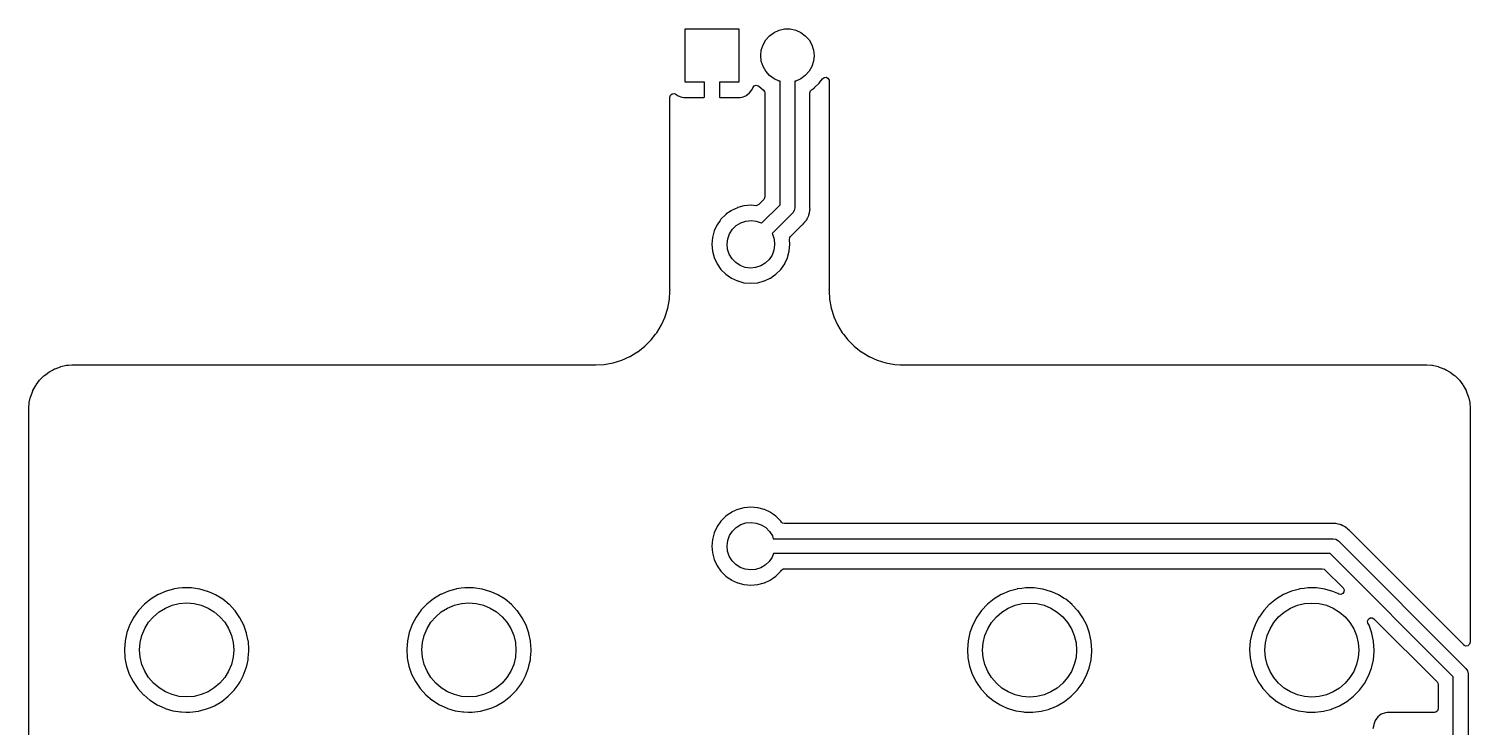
# Model space of a CAD drawing. Extents: x 191.4 to 239.9, y -111.5 to -57.3.
# Drawn here: x 191.39 to 239.89, y -80.82 to -57.32 of the extents above; entities that cross this region are included whole.
import ezdxf

# ---------------------------------------------------------------- set-up
doc = ezdxf.new("R2010")
doc.units = 0
doc.layers.add('BLACK', color=7, linetype='CONTINUOUS')

msp = doc.modelspace()

# ---------------------------------------------------------------- linework, layer by layer
at = {"layer": 'BLACK', "linetype": 'CONTINUOUS'}
for p, q in [((213.476, -59.1168), (213.476, -57.3168)), ((213.476, -57.3168), (215.276, -57.3168)), ((215.276, -57.3168), (215.276, -59.1168)), ((216.094, -57.8507), (216.188, -57.6878)), ((216.188, -57.6878), (216.314, -57.548)), ((216.314, -57.548), (216.466, -57.4374)), ((216.466, -57.4374), (216.638, -57.3608)), ((216.638, -57.3608), (216.822, -57.3217)), ((216.822, -57.3217), (217.01, -57.3217)), ((217.01, -57.3217), (217.194, -57.3608)), ((217.194, -57.3608), (217.366, -57.4374)), ((217.366, -57.4374), (217.518, -57.548)), ((217.518, -57.548), (217.644, -57.6878)), ((217.644, -57.6878), (217.738, -57.8507)), ((216.016, -58.2168), (216.036, -58.0297)), ((216.036, -58.0297), (216.094, -57.8507)), ((217.738, -57.8507), (217.796, -58.0297)), ((217.796, -58.0297), (217.816, -58.2168)), ((216.036, -58.4039), (216.016, -58.2168)), ((216.094, -58.5829), (216.036, -58.4039)), ((216.188, -58.7458), (216.094, -58.5829)), ((217.738, -58.5829), (217.644, -58.7458)), ((217.796, -58.4039), (217.738, -58.5829)), ((217.816, -58.2168), (217.796, -58.4039)), ((214.122, -59.1168), (213.476, -59.1168)), ((214.122, -59.6113), (214.122, -59.1168)), ((215.276, -59.1168), (214.63, -59.1168)), ((214.63, -59.1168), (214.63, -59.6067)), ((216.314, -58.8856), (216.188, -58.7458)), ((216.466, -58.9962), (216.314, -58.8856)), ((216.638, -59.0728), (216.466, -58.9962)), ((216.666, -59.0787), (216.638, -59.0728)), ((216.666, -63.2346), (216.666, -59.0787)), ((217.194, -59.0728), (217.166, -59.0787)), ((217.166, -59.0787), (217.166, -63.3381)), ((217.366, -58.9962), (217.194, -59.0728)), ((217.518, -58.8856), (217.366, -58.9962)), ((217.644, -58.7458), (217.518, -58.8856)), ((217.828, -59.2963), (217.992, -59.1328)), ((217.992, -59.1328), (217.995, -59.1286)), ((217.995, -59.1286), (218.091, -58.9951)), ((217.995, -59.1286), (217.995, -59.1286)), ((218.091, -58.9951), (218.147, -58.9514)), ((218.147, -58.9514), (218.218, -58.945)), ((218.218, -58.945), (218.281, -58.9778)), ((218.281, -58.9778), (218.316, -59.0394)), ((218.316, -59.0394), (218.32, -59.0686)), ((218.32, -59.0686), (218.32, -66.063)), ((212.959, -59.6164), (212.979, -59.5483)), ((212.959, -66.0708), (212.959, -59.6164)), ((212.979, -59.5483), (213.033, -59.5018)), ((213.033, -59.5018), (213.103, -59.4917)), ((213.103, -59.4917), (213.161, -59.5156)), ((213.161, -59.5156), (213.222, -59.5616)), ((213.222, -59.5616), (213.238, -59.5701)), ((213.238, -59.5701), (213.358, -59.6153)), ((213.358, -59.6153), (213.374, -59.6189)), ((213.374, -59.6189), (213.425, -59.6244)), ((213.425, -59.6244), (213.431, -59.6248)), ((213.431, -59.6248), (214.104, -59.6248)), ((214.104, -59.6248), (214.119, -59.6203)), ((214.119, -59.6203), (214.12, -59.6189)), ((214.12, -59.6189), (214.122, -59.6113)), ((214.63, -59.6067), (214.634, -59.6219)), ((214.634, -59.6219), (214.636, -59.6231)), ((214.636, -59.6231), (214.644, -59.6248)), ((214.644, -59.6248), (215.321, -59.6248)), ((215.321, -59.6248), (215.327, -59.6244)), ((215.327, -59.6244), (215.378, -59.6189)), ((215.378, -59.6189), (215.394, -59.6153)), ((215.394, -59.6153), (215.514, -59.5701)), ((215.514, -59.5701), (215.53, -59.5616)), ((215.53, -59.5616), (215.632, -59.4851)), ((215.632, -59.4851), (215.644, -59.4725)), ((215.644, -59.4725), (215.721, -59.3704)), ((215.721, -59.3704), (215.729, -59.3549)), ((215.729, -59.3549), (215.751, -59.2976)), ((215.751, -59.2976), (215.793, -59.2409)), ((215.793, -59.2409), (215.86, -59.2162)), ((215.86, -59.2162), (215.929, -59.2314)), ((215.929, -59.2314), (215.949, -59.2449)), ((215.949, -59.2449), (216.105, -59.3738)), ((216.105, -59.3738), (216.105, -59.3745)), ((216.105, -59.3745), (216.105, -59.3747)), ((216.105, -59.3747), (216.148, -59.4284)), ((216.148, -59.4284), (216.157, -59.4761)), ((216.157, -59.4761), (216.157, -62.9718)), ((217.674, -59.4709), (217.695, -59.4027)), ((217.674, -63.3252), (217.674, -59.4709)), ((217.695, -59.4027), (217.727, -59.3683)), ((217.727, -59.3683), (217.824, -59.2993)), ((217.824, -59.2993), (217.828, -59.2963)), ((217.824, -59.2993), (217.824, -59.2993)), ((216.137, -63.0399), (216.121, -63.0609)), ((216.157, -62.9718), (216.137, -63.0399)), ((215.019, -63.438), (214.847, -63.5584)), ((215.03, -63.4303), (215.019, -63.438)), ((215.035, -63.4279), (215.03, -63.4303)), ((215.232, -63.3358), (215.035, -63.4279)), ((215.035, -63.4279), (215.035, -63.4279)), ((215.237, -63.3335), (215.232, -63.3358)), ((215.232, -63.3358), (215.232, -63.3358)), ((215.242, -63.3321), (215.237, -63.3335)), ((215.453, -63.2757), (215.242, -63.3321)), ((215.242, -63.3321), (215.242, -63.3321)), ((215.458, -63.2742), (215.453, -63.2757)), ((215.453, -63.2757), (215.453, -63.2757)), ((215.686, -63.2543), (215.458, -63.2742)), ((215.692, -63.2548), (215.686, -63.2543)), ((215.849, -63.2685), (215.692, -63.2548)), ((215.887, -63.2661), (215.849, -63.2685)), ((215.949, -63.2321), (215.887, -63.2661)), ((216.121, -63.0609), (215.949, -63.2321)), ((216.046, -63.8545), (216.666, -63.2346)), ((217.093, -63.5149), (216.399, -64.2084)), ((217.147, -63.4338), (217.093, -63.5149)), ((217.166, -63.3381), (217.147, -63.4338)), ((217.641, -63.5792), (217.655, -63.5077)), ((217.655, -63.5077), (217.656, -63.5034)), ((217.656, -63.5034), (217.672, -63.438)), ((217.672, -63.438), (217.674, -63.4325)), ((217.675, -63.3286), (217.674, -63.3252)), ((217.674, -63.4325), (217.674, -63.4214)), ((217.674, -63.4214), (217.675, -63.4214)), ((217.677, -63.406), (217.675, -63.3286)), ((217.675, -63.4132), (217.677, -63.406)), ((217.675, -63.4174), (217.675, -63.4132)), ((217.675, -63.4214), (217.675, -63.4174)), ((214.544, -63.9219), (214.452, -64.1185)), ((214.546, -63.916), (214.544, -63.9219)), ((214.547, -63.916), (214.546, -63.916)), ((214.549, -63.911), (214.547, -63.916)), ((214.649, -63.7674), (214.549, -63.911)), ((214.677, -63.728), (214.649, -63.7674)), ((214.68, -63.7235), (214.677, -63.728)), ((214.677, -63.728), (214.677, -63.728)), ((214.842, -63.5616), (214.68, -63.7235)), ((214.847, -63.5584), (214.842, -63.5616)), ((214.847, -63.5584), (214.847, -63.5584)), ((215.066, -64.0622), (215.194, -63.9374)), ((215.194, -63.9374), (215.346, -63.8439)), ((215.346, -63.8439), (215.515, -63.7865)), ((215.515, -63.7865), (215.692, -63.7678)), ((215.692, -63.7678), (215.869, -63.7889)), ((215.869, -63.7889), (216.037, -63.8488)), ((216.037, -63.8488), (216.046, -63.8545)), ((217.022, -64.3048), (217.405, -63.9219)), ((217.405, -63.9219), (217.419, -63.9095)), ((217.419, -63.9095), (217.431, -63.901)), ((217.431, -63.901), (217.437, -63.8966)), ((217.431, -63.901), (217.431, -63.901)), ((217.437, -63.8966), (217.442, -63.8911)), ((217.442, -63.8911), (217.471, -63.8564)), ((217.442, -63.8911), (217.442, -63.8911)), ((217.471, -63.8564), (217.478, -63.8489)), ((217.478, -63.8489), (217.484, -63.8432)), ((217.484, -63.8432), (217.501, -63.8209)), ((217.501, -63.8209), (217.504, -63.8175)), ((217.504, -63.8175), (217.547, -63.7674)), ((217.547, -63.7674), (217.551, -63.7619)), ((217.547, -63.7674), (217.547, -63.7674)), ((217.551, -63.7619), (217.555, -63.7553)), ((217.555, -63.7553), (217.558, -63.7503)), ((217.558, -63.7503), (217.561, -63.7452)), ((217.561, -63.7452), (217.566, -63.7394)), ((217.566, -63.7394), (217.597, -63.6733)), ((217.597, -63.6733), (217.599, -63.6694)), ((217.599, -63.6694), (217.632, -63.6043)), ((217.632, -63.6043), (217.634, -63.5972)), ((217.634, -63.5972), (217.636, -63.5916)), ((217.636, -63.5916), (217.638, -63.5858)), ((217.638, -63.5858), (217.641, -63.5792)), ((214.393, -64.3397), (214.373, -64.5678)), ((214.452, -64.1185), (214.393, -64.3397)), ((214.886, -64.5566), (214.909, -64.3797)), ((214.909, -64.3797), (214.97, -64.2121)), ((214.97, -64.2121), (215.066, -64.0622)), ((216.399, -64.2084), (216.408, -64.2221)), ((216.408, -64.2221), (216.466, -64.3906)), ((216.466, -64.3906), (216.486, -64.5678)), ((216.986, -64.4049), (217, -64.3353)), ((217, -64.5678), (216.986, -64.4049)), ((217, -64.3353), (217.022, -64.3048)), ((214.373, -64.5678), (214.393, -64.7959)), ((214.393, -64.7959), (214.452, -65.017)), ((214.904, -64.7341), (214.886, -64.5566)), ((214.96, -64.9034), (214.904, -64.7341)), ((215.053, -65.0559), (214.96, -64.9034)), ((216.398, -64.9335), (216.299, -65.082)), ((216.461, -64.7667), (216.398, -64.9335)), ((216.486, -64.5901), (216.461, -64.7667)), ((216.486, -64.5678), (216.486, -64.5901)), ((216.921, -65.017), (216.98, -64.7959)), ((216.98, -64.7959), (217, -64.5678)), ((214.452, -65.017), (214.454, -65.022)), ((214.454, -65.022), (214.454, -65.022)), ((214.454, -65.022), (214.546, -65.2196)), ((214.546, -65.2196), (214.547, -65.2196)), ((214.547, -65.2196), (214.549, -65.2245)), ((214.549, -65.2245), (214.68, -65.4121)), ((214.68, -65.4121), (214.842, -65.574)), ((215.176, -65.1842), (215.053, -65.0559)), ((215.326, -65.2819), (215.176, -65.1842)), ((215.493, -65.344), (215.326, -65.2819)), ((215.67, -65.3676), (215.493, -65.344)), ((215.847, -65.3515), (215.67, -65.3676)), ((216.017, -65.2963), (215.847, -65.3515)), ((216.17, -65.205), (216.017, -65.2963)), ((216.299, -65.082), (216.17, -65.205)), ((216.531, -65.574), (216.693, -65.4121)), ((216.693, -65.4121), (216.824, -65.2245)), ((216.824, -65.2245), (216.826, -65.2196)), ((216.826, -65.2196), (216.918, -65.022)), ((216.826, -65.2196), (216.826, -65.2196)), ((216.918, -65.022), (216.921, -65.017)), ((216.918, -65.022), (216.918, -65.022)), ((214.842, -65.574), (214.847, -65.5771)), ((214.847, -65.5771), (214.847, -65.5771)), ((214.847, -65.5771), (214.925, -65.6319)), ((214.925, -65.6319), (215.03, -65.7053)), ((215.03, -65.7053), (215.035, -65.7076)), ((215.035, -65.7076), (215.035, -65.7076)), ((215.035, -65.7076), (215.232, -65.7998)), ((215.232, -65.7998), (215.237, -65.8021)), ((215.237, -65.8021), (215.242, -65.8035)), ((215.242, -65.8035), (215.242, -65.8035)), ((215.242, -65.8035), (215.453, -65.8599)), ((215.453, -65.8599), (215.453, -65.8599)), ((215.453, -65.8599), (215.458, -65.8613)), ((215.458, -65.8613), (215.686, -65.8813)), ((215.686, -65.8813), (215.914, -65.8613)), ((215.914, -65.8613), (215.92, -65.8599)), ((215.92, -65.8599), (216.13, -65.8035)), ((215.92, -65.8599), (215.92, -65.8599)), ((216.13, -65.8035), (216.136, -65.8021)), ((216.13, -65.8035), (216.13, -65.8035)), ((216.136, -65.8021), (216.141, -65.7998)), ((216.141, -65.7998), (216.338, -65.7076)), ((216.338, -65.7076), (216.343, -65.7053)), ((216.338, -65.7076), (216.338, -65.7076)), ((216.343, -65.7053), (216.448, -65.6319)), ((216.448, -65.6319), (216.526, -65.5771)), ((216.526, -65.5771), (216.531, -65.574)), ((216.526, -65.5771), (216.526, -65.5771)), ((212.891, -66.7175), (212.946, -66.4191)), ((212.946, -66.4191), (212.962, -66.147)), ((212.961, -66.0886), (212.959, -66.0708)), ((212.965, -66.1162), (212.961, -66.0886)), ((212.962, -66.147), (212.964, -66.1337)), ((212.964, -66.1287), (212.965, -66.1162)), ((212.964, -66.1337), (212.964, -66.1287)), ((218.315, -66.1037), (218.314, -66.1085)), ((218.314, -66.1085), (218.314, -66.1099)), ((218.314, -66.1099), (218.314, -66.1162)), ((218.314, -66.1162), (218.315, -66.121)), ((218.318, -66.0839), (218.315, -66.1037)), ((218.315, -66.121), (218.315, -66.1235)), ((218.315, -66.1235), (218.316, -66.1291)), ((218.316, -66.1291), (218.333, -66.4191)), ((218.32, -66.063), (218.318, -66.0839)), ((218.333, -66.4191), (218.388, -66.7175)), ((212.802, -67.0035), (212.89, -66.7211)), ((212.89, -66.7211), (212.891, -66.7175)), ((218.388, -66.7175), (218.389, -66.7211)), ((218.389, -66.7211), (218.477, -67.0035)), ((212.519, -67.5435), (212.676, -67.2839)), ((212.676, -67.2839), (212.801, -67.0072)), ((212.801, -67.0072), (212.802, -67.0035)), ((212.802, -67.0035), (212.802, -67.0035)), ((218.477, -67.0035), (218.477, -67.0035)), ((218.477, -67.0035), (218.478, -67.0072)), ((218.478, -67.0072), (218.603, -67.2839)), ((218.603, -67.2839), (218.76, -67.5435)), ((212.118, -67.9969), (212.332, -67.7824)), ((212.332, -67.7824), (212.334, -67.7794)), ((212.334, -67.7794), (212.48, -67.593)), ((212.334, -67.7794), (212.334, -67.7794)), ((212.48, -67.593), (212.519, -67.5435)), ((218.76, -67.5435), (218.799, -67.593)), ((218.799, -67.593), (218.945, -67.7794)), ((218.945, -67.7794), (218.945, -67.7794)), ((218.945, -67.7794), (218.947, -67.7824)), ((218.947, -67.7824), (219.161, -67.9969)), ((211.346, -68.4639), (211.616, -68.3425)), ((211.616, -68.3425), (211.619, -68.341)), ((211.619, -68.341), (211.667, -68.3118)), ((211.667, -68.3118), (211.875, -68.186)), ((211.875, -68.186), (211.879, -68.184)), ((211.875, -68.186), (211.875, -68.186)), ((211.879, -68.184), (212.118, -67.9969)), ((219.161, -67.9969), (219.4, -68.184)), ((219.4, -68.184), (219.404, -68.186)), ((219.404, -68.186), (219.404, -68.186)), ((219.404, -68.186), (219.612, -68.3118)), ((219.612, -68.3118), (219.66, -68.341)), ((219.66, -68.341), (219.663, -68.3425)), ((219.663, -68.3425), (219.933, -68.4639)), ((191.954, -68.9485), (192.064, -68.8664)), ((192.064, -68.8664), (192.079, -68.8567)), ((192.079, -68.8567), (192.185, -68.799)), ((192.185, -68.799), (192.25, -68.7634)), ((192.25, -68.7634), (192.267, -68.7559)), ((192.267, -68.7559), (192.449, -68.6878)), ((192.449, -68.6878), (192.466, -68.6827)), ((192.466, -68.6827), (192.657, -68.6413)), ((192.657, -68.6413), (192.675, -68.6387)), ((192.675, -68.6387), (192.723, -68.6352)), ((192.723, -68.6352), (192.837, -68.6272)), ((192.837, -68.6272), (192.854, -68.6279)), ((192.854, -68.6279), (192.863, -68.628)), ((192.863, -68.628), (192.872, -68.6294)), ((192.872, -68.6294), (192.881, -68.6282)), ((192.881, -68.6282), (192.901, -68.6256)), ((192.881, -68.6282), (192.881, -68.6282)), ((192.901, -68.6256), (192.903, -68.6253)), ((192.903, -68.6253), (192.919, -68.6242)), ((192.919, -68.6242), (200.574, -68.6242)), ((200.574, -68.6242), (210.398, -68.6242)), ((210.398, -68.6242), (210.419, -68.6259)), ((210.419, -68.6259), (210.439, -68.6293)), ((210.439, -68.6293), (210.445, -68.6293)), ((210.445, -68.6293), (210.447, -68.6294)), ((210.447, -68.6294), (210.447, -68.6294)), ((210.447, -68.6294), (210.451, -68.6294)), ((210.451, -68.6294), (210.456, -68.6287)), ((210.456, -68.6287), (210.459, -68.6286)), ((210.459, -68.6286), (210.464, -68.628)), ((210.464, -68.628), (210.75, -68.6107)), ((210.75, -68.6107), (210.754, -68.6105)), ((210.75, -68.6107), (210.75, -68.6107)), ((210.754, -68.6105), (211.053, -68.5558)), ((211.053, -68.5558), (211.342, -68.4655)), ((211.342, -68.4655), (211.346, -68.4639)), ((211.346, -68.4639), (211.346, -68.4639)), ((219.933, -68.4639), (219.933, -68.4639)), ((219.933, -68.4639), (219.937, -68.4655)), ((219.937, -68.4655), (220.226, -68.5558)), ((220.226, -68.5558), (220.525, -68.6105)), ((220.525, -68.6105), (220.529, -68.6107)), ((220.529, -68.6107), (220.529, -68.6107)), ((220.529, -68.6107), (220.707, -68.6215)), ((220.707, -68.6215), (220.797, -68.6269)), ((220.797, -68.6269), (220.81, -68.6284)), ((220.81, -68.6284), (220.815, -68.6293)), ((220.815, -68.6293), (220.822, -68.6293)), ((220.822, -68.6293), (220.823, -68.6294)), ((220.823, -68.6294), (220.823, -68.6294)), ((220.823, -68.6294), (220.828, -68.6294)), ((220.828, -68.6294), (220.855, -68.6255)), ((220.855, -68.6255), (220.873, -68.6242)), ((220.873, -68.6242), (229.25, -68.6242)), ((229.25, -68.6242), (238.352, -68.6242)), ((238.352, -68.6242), (238.371, -68.6257)), ((238.371, -68.6257), (238.373, -68.6259)), ((238.373, -68.6259), (238.386, -68.628)), ((238.386, -68.628), (238.386, -68.628)), ((238.386, -68.628), (238.395, -68.6294)), ((238.395, -68.6294), (238.404, -68.6282)), ((238.404, -68.6282), (238.41, -68.6274)), ((238.404, -68.6282), (238.404, -68.6282)), ((238.41, -68.6274), (238.435, -68.6267)), ((238.435, -68.6267), (238.599, -68.6384)), ((238.599, -68.6384), (238.604, -68.6387)), ((238.604, -68.6387), (238.622, -68.6413)), ((238.622, -68.6413), (238.813, -68.6827)), ((238.813, -68.6827), (238.83, -68.6878)), ((238.83, -68.6878), (239.012, -68.7559)), ((239.012, -68.7559), (239.029, -68.7634)), ((239.029, -68.7634), (239.094, -68.799)), ((239.094, -68.799), (239.2, -68.8567)), ((239.2, -68.8567), (239.215, -68.8664)), ((239.215, -68.8664), (239.325, -68.9485)), ((191.525, -69.4885), (191.618, -69.3175)), ((191.618, -69.3175), (191.628, -69.3024)), ((191.628, -69.3024), (191.745, -69.1464)), ((191.745, -69.1464), (191.757, -69.1328)), ((191.757, -69.1328), (191.894, -68.995)), ((191.894, -68.995), (191.908, -68.9832)), ((191.908, -68.9832), (191.954, -68.9485)), ((239.325, -68.9485), (239.371, -68.9832)), ((239.371, -68.9832), (239.385, -68.995)), ((239.385, -68.995), (239.522, -69.1328)), ((239.522, -69.1328), (239.534, -69.1464)), ((239.534, -69.1464), (239.651, -69.3024)), ((239.651, -69.3024), (239.661, -69.3175)), ((239.661, -69.3175), (239.754, -69.4885)), ((191.403, -69.8951), (191.444, -69.7047)), ((191.444, -69.7047), (191.449, -69.6874)), ((191.449, -69.6874), (191.518, -69.5048)), ((191.518, -69.5048), (191.525, -69.4885)), ((239.754, -69.4885), (239.761, -69.5048)), ((239.761, -69.5048), (239.83, -69.6874)), ((239.83, -69.6874), (239.835, -69.7047)), ((239.835, -69.7047), (239.876, -69.8951)), ((191.386, -70.1655), (191.387, -70.1461)), ((191.386, -109.439), (191.386, -70.1655)), ((191.387, -70.1461), (191.39, -70.1313)), ((191.388, -70.0819), (191.4, -69.9129)), ((191.389, -70.1072), (191.388, -70.0819)), ((191.39, -70.1136), (191.389, -70.1072)), ((191.391, -70.1225), (191.39, -70.1136)), ((191.39, -70.1313), (191.391, -70.1225)), ((191.39, -70.1313), (191.39, -70.1313)), ((191.4, -69.9129), (191.403, -69.8951)), ((239.876, -69.8951), (239.879, -69.9129)), ((239.879, -69.9129), (239.89, -70.0748)), ((239.889, -70.1011), (239.888, -70.1099)), ((239.888, -70.1099), (239.889, -70.1188)), ((239.89, -70.0748), (239.889, -70.0927)), ((239.889, -70.0927), (239.889, -70.1011)), ((239.889, -70.1188), (239.889, -70.1188)), ((239.889, -70.1188), (239.892, -70.1415)), ((239.892, -70.1415), (239.893, -70.1578)), ((239.893, -70.1578), (239.893, -77.9628)), ((214.842, -73.7216), (214.68, -73.8835)), ((214.847, -73.7184), (214.842, -73.7216)), ((214.925, -73.6637), (214.847, -73.7184)), ((214.847, -73.7184), (214.847, -73.7184)), ((215.03, -73.5903), (214.925, -73.6637)), ((215.035, -73.5879), (215.03, -73.5903)), ((215.232, -73.4958), (215.035, -73.5879)), ((215.035, -73.5879), (215.035, -73.5879)), ((215.237, -73.4935), (215.232, -73.4958)), ((215.232, -73.4958), (215.232, -73.4958)), ((215.242, -73.4921), (215.237, -73.4935)), ((215.453, -73.4357), (215.242, -73.4921)), ((215.242, -73.4921), (215.242, -73.4921)), ((215.458, -73.4342), (215.453, -73.4357)), ((215.453, -73.4357), (215.453, -73.4357)), ((215.686, -73.4143), (215.458, -73.4342)), ((215.914, -73.4342), (215.686, -73.4143)), ((215.92, -73.4357), (215.914, -73.4342)), ((216.13, -73.4921), (215.92, -73.4357)), ((215.92, -73.4357), (215.92, -73.4357)), ((216.136, -73.4935), (216.13, -73.4921)), ((216.13, -73.4921), (216.13, -73.4921)), ((216.141, -73.4958), (216.136, -73.4935)), ((216.338, -73.5879), (216.141, -73.4958)), ((216.141, -73.4958), (216.141, -73.4958)), ((216.343, -73.5903), (216.338, -73.5879)), ((216.338, -73.5879), (216.338, -73.5879)), ((216.448, -73.6637), (216.343, -73.5903)), ((216.526, -73.7184), (216.448, -73.6637)), ((216.531, -73.7216), (216.526, -73.7184)), ((216.526, -73.7184), (216.526, -73.7184)), ((216.693, -73.8835), (216.531, -73.7216)), ((214.546, -74.076), (214.477, -74.2245)), ((214.547, -74.076), (214.546, -74.076)), ((214.549, -74.071), (214.547, -74.076)), ((214.68, -73.8835), (214.549, -74.071)), ((215.066, -74.2222), (215.194, -74.0974)), ((215.194, -74.0974), (215.346, -74.0039)), ((215.346, -74.0039), (215.515, -73.9465)), ((215.515, -73.9465), (215.692, -73.9278)), ((215.692, -73.9278), (215.869, -73.9489)), ((215.869, -73.9489), (216.037, -74.0088)), ((216.037, -74.0088), (216.188, -74.1043)), ((216.188, -74.1043), (216.313, -74.2309)), ((216.715, -73.9156), (216.693, -73.8835)), ((216.75, -73.9493), (216.715, -73.9156)), ((216.818, -73.9693), (216.75, -73.9493)), ((235.268, -73.9693), (216.818, -73.9693)), ((235.272, -73.9692), (235.268, -73.9693)), ((235.283, -73.9689), (235.272, -73.9692)), ((235.349, -73.9672), (235.283, -73.9689)), ((235.356, -73.9686), (235.349, -73.9672)), ((235.36, -73.969), (235.356, -73.9686)), ((235.364, -73.9693), (235.36, -73.969)), ((235.37, -73.9696), (235.364, -73.9693)), ((235.364, -73.9693), (235.364, -73.9693)), ((235.376, -73.97), (235.37, -73.9696)), ((235.37, -73.9696), (235.37, -73.9696)), ((235.446, -73.9873), (235.376, -73.97)), ((235.451, -73.9883), (235.446, -73.9873)), ((235.522, -74.0032), (235.451, -73.9883)), ((235.529, -74.0063), (235.522, -74.0032)), ((235.535, -74.0082), (235.529, -74.0063)), ((235.54, -74.0103), (235.535, -74.0082)), ((235.547, -74.012), (235.54, -74.0103)), ((235.612, -74.0452), (235.547, -74.012)), ((235.616, -74.0471), (235.612, -74.0452)), ((235.682, -74.0781), (235.616, -74.0471)), ((235.688, -74.0826), (235.682, -74.0781)), ((235.693, -74.0858), (235.688, -74.0826)), ((235.698, -74.0891), (235.693, -74.0858)), ((235.705, -74.0925), (235.698, -74.0891)), ((235.71, -74.0972), (235.705, -74.0925)), ((235.761, -74.1397), (235.71, -74.0972)), ((235.71, -74.0972), (235.71, -74.0972)), ((235.764, -74.1425), (235.761, -74.1397)), ((235.78, -74.1553), (235.764, -74.1425)), ((235.786, -74.1601), (235.78, -74.1553)), ((235.792, -74.1658), (235.786, -74.1601)), ((235.799, -74.1728), (235.792, -74.1658)), ((235.834, -74.2022), (235.799, -74.1728)), ((235.84, -74.207), (235.834, -74.2022)), ((235.834, -74.2022), (235.834, -74.2022)), ((235.844, -74.2129), (235.84, -74.207)), ((235.853, -74.2245), (235.844, -74.2129)), ((235.844, -74.2129), (235.844, -74.2129)), ((214.393, -74.4997), (214.373, -74.7278)), ((214.452, -74.2785), (214.393, -74.4997)), ((214.477, -74.2245), (214.452, -74.2785)), ((214.886, -74.7166), (214.909, -74.5397)), ((214.909, -74.5397), (214.97, -74.3721)), ((214.97, -74.3721), (215.066, -74.2222)), ((216.313, -74.2309), (216.408, -74.3821)), ((216.408, -74.3821), (216.441, -74.4778)), ((216.441, -74.4778), (235.281, -74.4778)), ((235.281, -74.4778), (235.377, -74.4968)), ((235.377, -74.4968), (235.458, -74.551)), ((235.458, -74.551), (239.75, -78.8426)), ((235.865, -74.2389), (235.853, -74.2245)), ((239.678, -78.0519), (235.865, -74.2389)), ((214.373, -74.7278), (214.393, -74.9559)), ((214.393, -74.9559), (214.452, -75.177)), ((214.452, -75.177), (214.454, -75.182)), ((214.454, -75.182), (214.454, -75.182)), ((214.454, -75.182), (214.546, -75.3796)), ((214.904, -74.8941), (214.886, -74.7166)), ((214.96, -75.0634), (214.904, -74.8941)), ((215.053, -75.2159), (214.96, -75.0634)), ((216.398, -75.0935), (216.299, -75.242)), ((216.442, -74.9778), (216.398, -75.0935)), ((235.178, -74.9778), (216.442, -74.9778)), ((239.323, -79.123), (235.178, -74.9778)), ((214.546, -75.3796), (214.547, -75.3796)), ((214.547, -75.3796), (214.549, -75.3845)), ((214.549, -75.3845), (214.68, -75.5721)), ((214.68, -75.5721), (214.842, -75.734)), ((215.176, -75.3442), (215.053, -75.2159)), ((215.326, -75.4419), (215.176, -75.3442)), ((215.493, -75.504), (215.326, -75.4419)), ((215.67, -75.5276), (215.493, -75.504)), ((215.847, -75.5115), (215.67, -75.5276)), ((216.017, -75.4563), (215.847, -75.5115)), ((216.17, -75.365), (216.017, -75.4563)), ((216.299, -75.242), (216.17, -75.365)), ((216.531, -75.734), (216.693, -75.5721)), ((216.693, -75.5721), (216.715, -75.54)), ((216.715, -75.54), (216.77, -75.4957)), ((216.77, -75.4957), (216.818, -75.4863)), ((216.818, -75.4863), (234.915, -75.4863)), ((234.915, -75.4863), (234.983, -75.5063)), ((234.983, -75.5063), (235.004, -75.5232)), ((235.004, -75.5232), (235.615, -76.1345)), ((196.439, -76.1461), (196.284, -76.1664)), ((196.562, -76.1298), (196.439, -76.1461)), ((196.567, -76.1292), (196.562, -76.1298)), ((196.562, -76.1298), (196.562, -76.1298)), ((196.571, -76.1292), (196.567, -76.1292)), ((196.702, -76.1299), (196.571, -76.1292)), ((196.571, -76.1292), (196.571, -76.1292)), ((196.852, -76.1307), (196.702, -76.1299)), ((196.856, -76.1313), (196.852, -76.1307)), ((197.13, -76.1703), (196.856, -76.1313)), ((205.939, -76.1461), (205.784, -76.1664)), ((206.062, -76.1298), (205.939, -76.1461)), ((206.067, -76.1292), (206.062, -76.1298)), ((206.062, -76.1298), (206.062, -76.1298)), ((206.071, -76.1292), (206.067, -76.1292)), ((206.202, -76.1299), (206.071, -76.1292)), ((206.071, -76.1292), (206.071, -76.1292)), ((206.352, -76.1307), (206.202, -76.1299)), ((206.356, -76.1313), (206.352, -76.1307)), ((206.63, -76.1703), (206.356, -76.1313)), ((214.842, -75.734), (214.847, -75.7371)), ((214.847, -75.7371), (214.847, -75.7371)), ((214.847, -75.7371), (214.925, -75.7919)), ((214.925, -75.7919), (215.03, -75.8653)), ((215.03, -75.8653), (215.035, -75.8676)), ((215.035, -75.8676), (215.035, -75.8676)), ((215.035, -75.8676), (215.232, -75.9598)), ((215.232, -75.9598), (215.237, -75.9621)), ((215.237, -75.9621), (215.242, -75.9635)), ((215.242, -75.9635), (215.242, -75.9635)), ((215.242, -75.9635), (215.453, -76.0199)), ((215.453, -76.0199), (215.453, -76.0199)), ((215.453, -76.0199), (215.458, -76.0213)), ((215.458, -76.0213), (215.686, -76.0413)), ((215.686, -76.0413), (215.914, -76.0213)), ((215.914, -76.0213), (215.92, -76.0199)), ((215.92, -76.0199), (216.13, -75.9635)), ((215.92, -76.0199), (215.92, -76.0199)), ((216.13, -75.9635), (216.136, -75.9621)), ((216.13, -75.9635), (216.13, -75.9635)), ((216.136, -75.9621), (216.141, -75.9598)), ((216.141, -75.9598), (216.338, -75.8676)), ((216.338, -75.8676), (216.343, -75.8653)), ((216.338, -75.8676), (216.338, -75.8676)), ((216.343, -75.8653), (216.448, -75.7919)), ((216.448, -75.7919), (216.526, -75.7371)), ((216.526, -75.7371), (216.531, -75.734)), ((216.526, -75.7371), (216.526, -75.7371)), ((224.807, -76.1486), (224.652, -76.169)), ((224.931, -76.1323), (224.807, -76.1486)), ((224.935, -76.1318), (224.931, -76.1323)), ((224.931, -76.1323), (224.931, -76.1323)), ((224.939, -76.1318), (224.935, -76.1318)), ((225.07, -76.1325), (224.939, -76.1318)), ((224.939, -76.1318), (224.939, -76.1318)), ((225.22, -76.1332), (225.07, -76.1325)), ((225.224, -76.1339), (225.22, -76.1332)), ((225.498, -76.1728), (225.224, -76.1339)), ((234.307, -76.1486), (234.152, -76.169)), ((234.431, -76.1323), (234.307, -76.1486)), ((234.435, -76.1318), (234.431, -76.1323)), ((234.431, -76.1323), (234.431, -76.1323)), ((234.439, -76.1318), (234.435, -76.1318)), ((234.57, -76.1325), (234.439, -76.1318)), ((234.439, -76.1318), (234.439, -76.1318)), ((234.72, -76.1332), (234.57, -76.1325)), ((234.724, -76.1339), (234.72, -76.1332)), ((234.998, -76.1728), (234.724, -76.1339)), ((235.615, -76.1345), (235.649, -76.1968)), ((195.502, -76.4998), (195.28, -76.6781)), ((195.506, -76.4976), (195.502, -76.4998)), ((195.743, -76.3557), (195.506, -76.4976)), ((195.506, -76.4976), (195.506, -76.4976)), ((195.747, -76.3535), (195.743, -76.3557)), ((196.009, -76.2416), (195.747, -76.3535)), ((196.258, -76.1734), (196.009, -76.2416)), ((196.28, -76.1675), (196.258, -76.1734)), ((196.284, -76.1664), (196.28, -76.1675)), ((196.28, -76.1675), (196.28, -76.1675)), ((196.451, -76.6579), (196.698, -76.6385)), ((196.698, -76.6385), (196.946, -76.6579)), ((197.134, -76.1709), (197.13, -76.1703)), ((197.13, -76.1703), (197.13, -76.1703)), ((197.138, -76.172), (197.134, -76.1709)), ((197.404, -76.2478), (197.138, -76.172)), ((197.138, -76.172), (197.138, -76.172)), ((197.408, -76.249), (197.404, -76.2478)), ((197.404, -76.2478), (197.404, -76.2478)), ((197.55, -76.3111), (197.408, -76.249)), ((197.665, -76.3618), (197.55, -76.3111)), ((197.669, -76.3635), (197.665, -76.3618)), ((197.665, -76.3618), (197.665, -76.3618)), ((197.673, -76.3658), (197.669, -76.3635)), ((197.862, -76.4819), (197.673, -76.3658)), ((197.673, -76.3658), (197.673, -76.3658)), ((197.912, -76.5125), (197.862, -76.4819)), ((198.133, -76.693), (197.912, -76.5125)), ((205.002, -76.4998), (204.78, -76.6781)), ((205.006, -76.4976), (205.002, -76.4998)), ((205.243, -76.3557), (205.006, -76.4976)), ((205.006, -76.4976), (205.006, -76.4976)), ((205.247, -76.3535), (205.243, -76.3557)), ((205.509, -76.2416), (205.247, -76.3535)), ((205.758, -76.1734), (205.509, -76.2416)), ((205.78, -76.1675), (205.758, -76.1734)), ((205.784, -76.1664), (205.78, -76.1675)), ((205.78, -76.1675), (205.78, -76.1675)), ((205.951, -76.6579), (206.198, -76.6385)), ((206.198, -76.6385), (206.446, -76.6579)), ((206.634, -76.1709), (206.63, -76.1703)), ((206.63, -76.1703), (206.63, -76.1703)), ((206.638, -76.172), (206.634, -76.1709)), ((206.904, -76.2478), (206.638, -76.172)), ((206.638, -76.172), (206.638, -76.172)), ((206.908, -76.249), (206.904, -76.2478)), ((206.904, -76.2478), (206.904, -76.2478)), ((207.05, -76.3111), (206.908, -76.249)), ((207.165, -76.3618), (207.05, -76.3111)), ((207.169, -76.3635), (207.165, -76.3618)), ((207.165, -76.3618), (207.165, -76.3618)), ((207.173, -76.3658), (207.169, -76.3635)), ((207.362, -76.4819), (207.173, -76.3658)), ((207.173, -76.3658), (207.173, -76.3658)), ((207.412, -76.5125), (207.362, -76.4819)), ((207.633, -76.693), (207.412, -76.5125)), ((223.871, -76.5024), (223.648, -76.6806)), ((223.874, -76.5002), (223.871, -76.5024)), ((224.111, -76.3582), (223.874, -76.5002)), ((223.874, -76.5002), (223.874, -76.5002)), ((224.115, -76.356), (224.111, -76.3582)), ((224.377, -76.2442), (224.115, -76.356)), ((224.381, -76.243), (224.377, -76.2442)), ((224.648, -76.1701), (224.381, -76.243)), ((224.652, -76.169), (224.648, -76.1701)), ((224.648, -76.1701), (224.648, -76.1701)), ((224.819, -76.6605), (225.066, -76.641)), ((225.066, -76.641), (225.314, -76.6605)), ((225.502, -76.1734), (225.498, -76.1728)), ((225.498, -76.1728), (225.498, -76.1728)), ((225.506, -76.1746), (225.502, -76.1734)), ((225.772, -76.2503), (225.506, -76.1746)), ((225.506, -76.1746), (225.506, -76.1746)), ((225.776, -76.2515), (225.772, -76.2503)), ((225.772, -76.2503), (225.772, -76.2503)), ((225.918, -76.3136), (225.776, -76.2515)), ((226.033, -76.3643), (225.918, -76.3136)), ((226.037, -76.3661), (226.033, -76.3643)), ((226.033, -76.3643), (226.033, -76.3643)), ((226.041, -76.3683), (226.037, -76.3661)), ((226.23, -76.4844), (226.041, -76.3683)), ((226.041, -76.3683), (226.041, -76.3683)), ((226.28, -76.515), (226.23, -76.4844)), ((226.501, -76.6955), (226.28, -76.515)), ((233.371, -76.5024), (233.148, -76.6806)), ((233.374, -76.5002), (233.371, -76.5024)), ((233.611, -76.3582), (233.374, -76.5002)), ((233.374, -76.5002), (233.374, -76.5002)), ((233.615, -76.356), (233.611, -76.3582)), ((233.877, -76.2442), (233.615, -76.356)), ((233.881, -76.243), (233.877, -76.2442)), ((234.148, -76.1701), (233.881, -76.243)), ((234.152, -76.169), (234.148, -76.1701)), ((234.148, -76.1701), (234.148, -76.1701)), ((234.319, -76.6605), (234.566, -76.641)), ((234.566, -76.641), (234.814, -76.6605)), ((235.002, -76.1734), (234.998, -76.1728)), ((234.998, -76.1728), (234.998, -76.1728)), ((235.006, -76.1746), (235.002, -76.1734)), ((235.272, -76.2503), (235.006, -76.1746)), ((235.006, -76.1746), (235.006, -76.1746)), ((235.276, -76.2515), (235.272, -76.2503)), ((235.272, -76.2503), (235.272, -76.2503)), ((235.442, -76.3245), (235.276, -76.2515)), ((235.476, -76.339), (235.442, -76.3245)), ((235.535, -76.3493), (235.476, -76.339)), ((235.602, -76.3245), (235.535, -76.3493)), ((235.644, -76.2677), (235.602, -76.3245)), ((235.649, -76.1968), (235.644, -76.2677)), ((194.917, -77.1163), (194.784, -77.3682)), ((194.92, -77.1128), (194.917, -77.1163)), ((195.081, -76.8883), (194.92, -77.1128)), ((194.92, -77.1128), (194.92, -77.1128)), ((195.084, -76.8848), (195.081, -76.8883)), ((195.081, -76.8883), (195.081, -76.8883)), ((195.28, -76.6781), (195.084, -76.8848)), ((195.418, -77.2906), (195.579, -77.1018)), ((195.579, -77.1018), (195.768, -76.9406)), ((195.768, -76.9406), (195.98, -76.8109)), ((195.98, -76.8109), (196.209, -76.7159)), ((196.209, -76.7159), (196.451, -76.6579)), ((196.946, -76.6579), (197.187, -76.7159)), ((197.187, -76.7159), (197.416, -76.8109)), ((197.416, -76.8109), (197.628, -76.9406)), ((197.628, -76.9406), (197.817, -77.1018)), ((197.817, -77.1018), (197.978, -77.2906)), ((198.135, -76.6961), (198.133, -76.693)), ((198.314, -76.8883), (198.135, -76.6961)), ((198.135, -76.6961), (198.135, -76.6961)), ((198.327, -76.9018), (198.314, -76.8883)), ((198.49, -77.135), (198.327, -76.9018)), ((204.417, -77.1163), (204.284, -77.3682)), ((204.42, -77.1128), (204.417, -77.1163)), ((204.581, -76.8883), (204.42, -77.1128)), ((204.42, -77.1128), (204.42, -77.1128)), ((204.584, -76.8848), (204.581, -76.8883)), ((204.581, -76.8883), (204.581, -76.8883)), ((204.78, -76.6781), (204.584, -76.8848)), ((204.918, -77.2906), (205.079, -77.1018)), ((205.079, -77.1018), (205.268, -76.9406)), ((205.268, -76.9406), (205.48, -76.8109)), ((205.48, -76.8109), (205.709, -76.7159)), ((205.709, -76.7159), (205.951, -76.6579)), ((206.446, -76.6579), (206.687, -76.7159)), ((206.687, -76.7159), (206.916, -76.8109)), ((206.916, -76.8109), (207.128, -76.9406)), ((207.128, -76.9406), (207.317, -77.1018)), ((207.317, -77.1018), (207.478, -77.2906)), ((207.635, -76.6961), (207.633, -76.693)), ((207.814, -76.8883), (207.635, -76.6961)), ((207.635, -76.6961), (207.635, -76.6961)), ((207.827, -76.9018), (207.814, -76.8883)), ((207.99, -77.135), (207.827, -76.9018)), ((223.286, -77.1188), (223.152, -77.3707)), ((223.288, -77.1153), (223.286, -77.1188)), ((223.449, -76.8908), (223.288, -77.1153)), ((223.288, -77.1153), (223.288, -77.1153)), ((223.452, -76.8874), (223.449, -76.8908)), ((223.449, -76.8908), (223.449, -76.8908)), ((223.457, -76.8817), (223.452, -76.8874)), ((223.633, -76.6961), (223.457, -76.8817)), ((223.648, -76.6806), (223.633, -76.6961)), ((223.787, -77.2931), (223.948, -77.1044)), ((223.948, -77.1044), (224.137, -76.9431)), ((224.137, -76.9431), (224.348, -76.8134)), ((224.348, -76.8134), (224.578, -76.7184)), ((224.578, -76.7184), (224.819, -76.6605)), ((225.314, -76.6605), (225.555, -76.7184)), ((225.555, -76.7184), (225.785, -76.8134)), ((225.785, -76.8134), (225.996, -76.9431)), ((225.996, -76.9431), (226.185, -77.1044)), ((226.185, -77.1044), (226.346, -77.2931)), ((226.504, -76.6987), (226.501, -76.6955)), ((226.68, -76.8883), (226.504, -76.6987)), ((226.504, -76.6987), (226.504, -76.6987)), ((226.695, -76.9043), (226.68, -76.8883)), ((226.859, -77.1375), (226.695, -76.9043)), ((232.786, -77.1188), (232.652, -77.3707)), ((232.788, -77.1153), (232.786, -77.1188)), ((232.949, -76.8908), (232.788, -77.1153)), ((232.788, -77.1153), (232.788, -77.1153)), ((232.952, -76.8874), (232.949, -76.8908)), ((232.949, -76.8908), (232.949, -76.8908)), ((232.957, -76.8817), (232.952, -76.8874)), ((233.133, -76.6961), (232.957, -76.8817)), ((233.148, -76.6806), (233.133, -76.6961)), ((233.287, -77.2931), (233.448, -77.1044)), ((233.448, -77.1044), (233.637, -76.9431)), ((233.637, -76.9431), (233.848, -76.8134)), ((233.848, -76.8134), (234.078, -76.7184)), ((234.078, -76.7184), (234.319, -76.6605)), ((234.814, -76.6605), (235.055, -76.7184)), ((235.055, -76.7184), (235.285, -76.8134)), ((235.285, -76.8134), (235.496, -76.9431)), ((235.496, -76.9431), (235.685, -77.1044)), ((235.685, -77.1044), (235.846, -77.2931)), ((194.784, -77.3682), (194.686, -77.6359)), ((195.194, -77.7316), (195.289, -77.5022)), ((195.289, -77.5022), (195.418, -77.2906)), ((197.978, -77.2906), (198.108, -77.5022)), ((198.108, -77.5022), (198.203, -77.7316)), ((198.621, -77.3883), (198.49, -77.135)), ((198.716, -77.657), (198.621, -77.3883)), ((204.284, -77.3682), (204.186, -77.6359)), ((204.694, -77.7316), (204.789, -77.5022)), ((204.789, -77.5022), (204.918, -77.2906)), ((207.478, -77.2906), (207.608, -77.5022)), ((207.608, -77.5022), (207.703, -77.7316)), ((208.121, -77.3883), (207.99, -77.135)), ((208.216, -77.657), (208.121, -77.3883)), ((223.152, -77.3707), (223.054, -77.6384)), ((223.562, -77.7341), (223.657, -77.5048)), ((223.657, -77.5048), (223.787, -77.2931)), ((226.346, -77.2931), (226.476, -77.5048)), ((226.476, -77.5048), (226.571, -77.7341)), ((226.989, -77.3908), (226.859, -77.1375)), ((227.085, -77.6595), (226.989, -77.3908)), ((232.652, -77.3707), (232.554, -77.6384)), ((233.062, -77.7341), (233.157, -77.5048)), ((233.157, -77.5048), (233.287, -77.2931)), ((235.846, -77.2931), (235.976, -77.5048)), ((235.976, -77.5048), (236.071, -77.7341)), ((236.44, -77.2505), (236.466, -77.1846)), ((236.453, -77.3202), (236.44, -77.2505)), ((236.489, -77.3908), (236.453, -77.3202)), ((236.466, -77.1846), (236.524, -77.1434)), ((236.585, -77.6595), (236.489, -77.3908)), ((236.524, -77.1434), (236.595, -77.14)), ((236.595, -77.14), (236.654, -77.1733)), ((236.654, -77.1733), (238.777, -79.2967)), ((194.625, -77.9144), (194.603, -78.1985)), ((194.686, -77.6359), (194.625, -77.9144)), ((195.116, -78.2205), (195.136, -77.973)), ((195.136, -77.973), (195.194, -77.7316)), ((198.203, -77.7316), (198.261, -77.973)), ((198.261, -77.973), (198.28, -78.2205)), ((198.717, -77.6612), (198.716, -77.657)), ((198.771, -77.9186), (198.717, -77.6612)), ((198.774, -77.9361), (198.771, -77.9186)), ((198.774, -77.9404), (198.774, -77.9361)), ((198.792, -78.1985), (198.774, -77.9404)), ((198.774, -77.9404), (198.774, -77.9404)), ((204.125, -77.9144), (204.103, -78.1985)), ((204.186, -77.6359), (204.125, -77.9144)), ((204.616, -78.2205), (204.636, -77.973)), ((204.636, -77.973), (204.694, -77.7316)), ((207.703, -77.7316), (207.761, -77.973)), ((207.761, -77.973), (207.78, -78.2205)), ((208.217, -77.6612), (208.216, -77.657)), ((208.271, -77.9186), (208.217, -77.6612)), ((208.274, -77.9361), (208.271, -77.9186)), ((208.274, -77.9404), (208.274, -77.9361)), ((208.292, -78.2011), (208.274, -77.9404)), ((208.274, -77.9404), (208.274, -77.9404)), ((222.993, -77.9169), (222.971, -78.2011)), ((223.054, -77.6384), (222.993, -77.9169)), ((223.484, -78.223), (223.504, -77.9755)), ((223.504, -77.9755), (223.562, -77.7341)), ((226.571, -77.7341), (226.629, -77.9755)), ((226.629, -77.9755), (226.648, -78.223)), ((227.085, -77.6637), (227.085, -77.6595)), ((227.139, -77.9212), (227.085, -77.6637)), ((227.142, -77.9386), (227.139, -77.9212)), ((227.162, -78.223), (227.142, -77.9386)), ((232.493, -77.9169), (232.471, -78.2011)), ((232.554, -77.6384), (232.493, -77.9169)), ((232.984, -78.223), (233.004, -77.9755)), ((233.004, -77.9755), (233.062, -77.7341)), ((236.071, -77.7341), (236.129, -77.9755)), ((236.129, -77.9755), (236.148, -78.223)), ((236.585, -77.6637), (236.585, -77.6595)), ((236.639, -77.9212), (236.585, -77.6637)), ((236.642, -77.9386), (236.639, -77.9212)), ((236.662, -78.223), (236.642, -77.9386)), ((239.685, -78.0581), (239.678, -78.0519)), ((239.749, -78.0876), (239.685, -78.0581)), ((239.819, -78.0775), (239.749, -78.0876)), ((239.873, -78.031), (239.819, -78.0775)), ((239.893, -77.9628), (239.873, -78.031)), ((194.603, -78.1985), (194.619, -78.4831)), ((194.619, -78.4831), (194.62, -78.4873)), ((194.62, -78.4873), (194.62, -78.4873)), ((194.62, -78.4873), (194.633, -78.555)), ((194.633, -78.555), (194.674, -78.7628)), ((195.136, -78.4679), (195.116, -78.2205)), ((195.194, -78.7093), (195.136, -78.4679)), ((198.261, -78.4679), (198.203, -78.7093)), ((198.28, -78.2205), (198.261, -78.4679)), ((198.73, -78.7136), (198.767, -78.5524)), ((198.767, -78.5524), (198.768, -78.5483)), ((198.767, -78.5524), (198.767, -78.5524)), ((198.768, -78.5483), (198.773, -78.4898)), ((198.773, -78.4898), (198.793, -78.2668)), ((198.792, -78.2028), (198.792, -78.1985)), ((198.794, -78.2205), (198.792, -78.2028)), ((198.793, -78.2643), (198.794, -78.2205)), ((198.793, -78.2668), (198.793, -78.2643)), ((198.793, -78.2668), (198.793, -78.2668)), ((204.103, -78.1985), (204.119, -78.4831)), ((204.119, -78.4831), (204.12, -78.4873)), ((204.12, -78.4873), (204.12, -78.4873)), ((204.12, -78.4873), (204.133, -78.555)), ((204.133, -78.555), (204.174, -78.7628)), ((204.636, -78.4679), (204.616, -78.2205)), ((204.694, -78.7093), (204.636, -78.4679)), ((207.761, -78.4679), (207.703, -78.7093)), ((207.78, -78.2205), (207.761, -78.4679)), ((208.23, -78.7136), (208.267, -78.5524)), ((208.267, -78.5524), (208.268, -78.5483)), ((208.267, -78.5524), (208.267, -78.5524)), ((208.268, -78.5483), (208.273, -78.4898)), ((208.273, -78.4898), (208.293, -78.2668)), ((208.292, -78.2028), (208.292, -78.2011)), ((208.294, -78.2205), (208.292, -78.2028)), ((208.293, -78.2643), (208.294, -78.2205)), ((208.293, -78.2668), (208.293, -78.2643)), ((208.293, -78.2668), (208.293, -78.2668)), ((222.971, -78.2011), (222.988, -78.4856)), ((222.988, -78.4856), (222.988, -78.4898)), ((222.988, -78.4898), (222.988, -78.4898)), ((222.988, -78.4898), (223.02, -78.651)), ((223.504, -78.4705), (223.484, -78.223)), ((223.562, -78.7119), (223.504, -78.4705)), ((226.629, -78.4705), (226.571, -78.7119)), ((226.648, -78.223), (226.629, -78.4705)), ((227.072, -78.8286), (227.136, -78.5508)), ((227.136, -78.5508), (227.161, -78.2669)), ((227.161, -78.2669), (227.162, -78.223)), ((232.471, -78.2011), (232.488, -78.4856)), ((232.488, -78.4856), (232.488, -78.4898)), ((232.488, -78.4898), (232.488, -78.4898)), ((232.488, -78.4898), (232.52, -78.651)), ((233.004, -78.4705), (232.984, -78.223)), ((233.062, -78.7119), (233.004, -78.4705)), ((236.129, -78.4705), (236.071, -78.7119)), ((236.148, -78.223), (236.129, -78.4705)), ((236.572, -78.8286), (236.636, -78.5508)), ((236.636, -78.5508), (236.661, -78.2669)), ((236.661, -78.2669), (236.662, -78.223)), ((194.674, -78.7628), (194.676, -78.7668)), ((194.676, -78.7668), (194.676, -78.7668)), ((194.676, -78.7668), (194.698, -78.8327)), ((194.698, -78.8327), (194.766, -79.0325)), ((194.766, -79.0325), (194.895, -79.2871)), ((195.289, -78.9387), (195.194, -78.7093)), ((195.418, -79.1503), (195.289, -78.9387)), ((198.108, -78.9387), (197.978, -79.1503)), ((198.203, -78.7093), (198.108, -78.9387)), ((198.603, -79.0927), (198.704, -78.8261)), ((198.704, -78.8261), (198.73, -78.7136)), ((204.174, -78.7628), (204.176, -78.7668)), ((204.176, -78.7668), (204.176, -78.7668)), ((204.176, -78.7668), (204.198, -78.8327)), ((204.198, -78.8327), (204.266, -79.0325)), ((204.266, -79.0325), (204.395, -79.2871)), ((204.789, -78.9387), (204.694, -78.7093)), ((204.918, -79.1503), (204.789, -78.9387)), ((207.608, -78.9387), (207.478, -79.1503)), ((207.703, -78.7093), (207.608, -78.9387)), ((208.103, -79.0927), (208.204, -78.8261)), ((208.204, -78.8261), (208.23, -78.7136)), ((223.02, -78.651), (223.042, -78.7653)), ((223.042, -78.7653), (223.044, -78.7694)), ((223.044, -78.7694), (223.044, -78.7694)), ((223.044, -78.7694), (223.133, -79.0309)), ((223.133, -79.0309), (223.135, -79.035)), ((223.135, -79.035), (223.263, -79.2896)), ((223.657, -78.9412), (223.562, -78.7119)), ((223.787, -79.1529), (223.657, -78.9412)), ((226.476, -78.9412), (226.346, -79.1529)), ((226.571, -78.7119), (226.476, -78.9412)), ((226.972, -79.0953), (227.072, -78.8286)), ((232.52, -78.651), (232.542, -78.7653)), ((232.542, -78.7653), (232.544, -78.7694)), ((232.544, -78.7694), (232.544, -78.7694)), ((232.544, -78.7694), (232.633, -79.0309)), ((232.633, -79.0309), (232.635, -79.035)), ((232.635, -79.035), (232.763, -79.2896)), ((233.157, -78.9412), (233.062, -78.7119)), ((233.287, -79.1529), (233.157, -78.9412)), ((235.976, -78.9412), (235.846, -79.1529)), ((236.071, -78.7119), (235.976, -78.9412)), ((236.472, -79.0953), (236.572, -78.8286)), ((239.75, -78.8426), (239.75, -78.8426)), ((239.75, -78.8426), (239.804, -78.9237)), ((239.804, -78.9237), (239.823, -79.0194)), ((239.823, -79.0194), (239.823, -79.0194)), ((239.823, -79.0194), (239.823, -82.6516)), ((194.895, -79.2871), (195.056, -79.522)), ((195.056, -79.522), (195.248, -79.7328)), ((195.579, -79.3391), (195.418, -79.1503)), ((195.768, -79.5003), (195.579, -79.3391)), ((195.98, -79.63), (195.768, -79.5003)), ((197.628, -79.5003), (197.416, -79.63)), ((197.817, -79.3391), (197.628, -79.5003)), ((197.978, -79.1503), (197.817, -79.3391)), ((198.301, -79.5695), (198.465, -79.3467)), ((198.465, -79.3467), (198.467, -79.3432)), ((198.467, -79.3432), (198.495, -79.2932)), ((198.495, -79.2932), (198.507, -79.2707)), ((198.507, -79.2707), (198.603, -79.0927)), ((204.395, -79.2871), (204.556, -79.522)), ((204.556, -79.522), (204.748, -79.7328)), ((205.079, -79.3391), (204.918, -79.1503)), ((205.268, -79.5003), (205.079, -79.3391)), ((205.48, -79.63), (205.268, -79.5003)), ((207.128, -79.5003), (206.916, -79.63)), ((207.317, -79.3391), (207.128, -79.5003)), ((207.478, -79.1503), (207.317, -79.3391)), ((207.801, -79.5695), (207.965, -79.3467)), ((207.965, -79.3467), (207.967, -79.3432)), ((207.967, -79.3432), (207.995, -79.2932)), ((207.995, -79.2932), (208.007, -79.2707)), ((208.007, -79.2707), (208.103, -79.0927)), ((223.263, -79.2896), (223.329, -79.3858)), ((223.329, -79.3858), (223.42, -79.5185)), ((223.42, -79.5185), (223.424, -79.5245)), ((223.424, -79.5245), (223.616, -79.7354)), ((223.948, -79.3416), (223.787, -79.1529)), ((224.137, -79.5029), (223.948, -79.3416)), ((224.348, -79.6326), (224.137, -79.5029)), ((225.996, -79.5029), (225.785, -79.6326)), ((226.185, -79.3416), (225.996, -79.5029)), ((226.346, -79.1529), (226.185, -79.3416)), ((226.669, -79.572), (226.833, -79.3492)), ((226.833, -79.3492), (226.836, -79.3458)), ((226.836, -79.3458), (226.972, -79.0953)), ((232.763, -79.2896), (232.829, -79.3858)), ((232.829, -79.3858), (232.92, -79.5185)), ((232.92, -79.5185), (232.924, -79.5245)), ((232.924, -79.5245), (233.116, -79.7354)), ((233.448, -79.3416), (233.287, -79.1529)), ((233.637, -79.5029), (233.448, -79.3416)), ((233.848, -79.6326), (233.637, -79.5029)), ((235.496, -79.5029), (235.285, -79.6326)), ((235.685, -79.3416), (235.496, -79.5029)), ((235.846, -79.1529), (235.685, -79.3416)), ((236.169, -79.572), (236.333, -79.3492)), ((236.333, -79.3492), (236.336, -79.3458)), ((236.336, -79.3458), (236.472, -79.0953)), ((238.777, -79.2967), (238.811, -79.359)), ((238.811, -79.359), (238.814, -79.3858)), ((238.814, -79.3858), (238.814, -80.2019)), ((239.323, -82.548), (239.323, -79.123)), ((195.248, -79.7328), (195.251, -79.7356)), ((195.251, -79.7356), (195.463, -79.9129)), ((195.463, -79.9129), (195.463, -79.9129)), ((195.463, -79.9129), (195.467, -79.9157)), ((195.467, -79.9157), (195.587, -79.9914)), ((195.587, -79.9914), (195.704, -80.0648)), ((196.209, -79.725), (195.98, -79.63)), ((196.451, -79.783), (196.209, -79.725)), ((196.698, -79.8025), (196.451, -79.783)), ((196.946, -79.783), (196.698, -79.8025)), ((197.187, -79.725), (196.946, -79.783)), ((197.416, -79.63), (197.187, -79.725)), ((197.63, -80.0973), (197.876, -79.9535)), ((197.876, -79.9535), (198.1, -79.7776)), ((198.1, -79.7776), (198.144, -79.7322)), ((198.144, -79.7322), (198.296, -79.576)), ((198.296, -79.576), (198.299, -79.5729)), ((198.299, -79.5729), (198.301, -79.5695)), ((198.301, -79.5695), (198.301, -79.5695)), ((204.748, -79.7328), (204.751, -79.7356)), ((204.751, -79.7356), (204.963, -79.9129)), ((204.963, -79.9129), (204.963, -79.9129)), ((204.963, -79.9129), (204.967, -79.9157)), ((204.967, -79.9157), (205.087, -79.9914)), ((205.087, -79.9914), (205.204, -80.0648)), ((205.709, -79.725), (205.48, -79.63)), ((205.951, -79.783), (205.709, -79.725)), ((206.198, -79.8025), (205.951, -79.783)), ((206.446, -79.783), (206.198, -79.8025)), ((206.687, -79.725), (206.446, -79.783)), ((206.916, -79.63), (206.687, -79.725)), ((207.13, -80.0973), (207.376, -79.9535)), ((207.376, -79.9535), (207.6, -79.7776)), ((207.6, -79.7776), (207.644, -79.7322)), ((207.644, -79.7322), (207.796, -79.576)), ((207.796, -79.576), (207.799, -79.5729)), ((207.799, -79.5729), (207.801, -79.5695)), ((207.801, -79.5695), (207.801, -79.5695)), ((223.616, -79.7354), (223.619, -79.7381)), ((223.619, -79.7381), (223.831, -79.9155)), ((223.831, -79.9155), (223.831, -79.9155)), ((223.831, -79.9155), (223.835, -79.9182)), ((223.835, -79.9182), (223.891, -79.9534)), ((223.891, -79.9534), (224.073, -80.0674)), ((224.578, -79.7276), (224.348, -79.6326)), ((224.819, -79.7855), (224.578, -79.7276)), ((225.066, -79.805), (224.819, -79.7855)), ((225.314, -79.7855), (225.066, -79.805)), ((225.555, -79.7276), (225.314, -79.7855)), ((225.785, -79.6326), (225.555, -79.7276)), ((225.998, -80.0999), (226.244, -79.9561)), ((226.244, -79.9561), (226.468, -79.7802)), ((226.468, -79.7802), (226.512, -79.7356)), ((226.512, -79.7356), (226.664, -79.5786)), ((226.664, -79.5786), (226.667, -79.5755)), ((226.667, -79.5755), (226.669, -79.572)), ((226.669, -79.572), (226.669, -79.572)), ((233.116, -79.7354), (233.119, -79.7381)), ((233.119, -79.7381), (233.331, -79.9155)), ((233.331, -79.9155), (233.331, -79.9155)), ((233.331, -79.9155), (233.335, -79.9182)), ((233.335, -79.9182), (233.391, -79.9534)), ((233.391, -79.9534), (233.573, -80.0674)), ((234.078, -79.7276), (233.848, -79.6326)), ((234.319, -79.7855), (234.078, -79.7276)), ((234.566, -79.805), (234.319, -79.7855)), ((234.814, -79.7855), (234.566, -79.805)), ((235.055, -79.7276), (234.814, -79.7855)), ((235.285, -79.6326), (235.055, -79.7276)), ((235.498, -80.0999), (235.744, -79.9561)), ((235.744, -79.9561), (235.968, -79.7802)), ((235.968, -79.7802), (236.012, -79.7356)), ((236.012, -79.7356), (236.164, -79.5786)), ((236.164, -79.5786), (236.167, -79.5755)), ((236.167, -79.5755), (236.169, -79.572)), ((236.169, -79.572), (236.169, -79.572)), ((195.704, -80.0648), (195.704, -80.0649)), ((195.704, -80.0649), (195.708, -80.0671)), ((195.708, -80.0671), (195.784, -80.1015)), ((195.784, -80.1015), (195.964, -80.1827)), ((195.964, -80.1827), (195.964, -80.1827)), ((195.964, -80.1827), (195.968, -80.1844)), ((195.968, -80.1844), (195.972, -80.1856)), ((195.972, -80.1856), (195.972, -80.1856)), ((195.972, -80.1856), (196.237, -80.2642)), ((196.237, -80.2642), (196.237, -80.2642)), ((196.237, -80.2642), (196.241, -80.2654)), ((196.241, -80.2654), (196.245, -80.266)), ((196.245, -80.266), (196.245, -80.266)), ((196.245, -80.266), (196.494, -80.304)), ((196.494, -80.304), (196.523, -80.3085)), ((196.523, -80.3085), (196.668, -80.3108)), ((196.668, -80.3108), (196.804, -80.3129)), ((196.804, -80.3129), (196.804, -80.3129)), ((196.804, -80.3129), (196.808, -80.313)), ((196.808, -80.313), (197.091, -80.2787)), ((197.091, -80.2787), (197.366, -80.2064)), ((197.366, -80.2064), (197.37, -80.2048)), ((197.37, -80.2048), (197.498, -80.1519)), ((197.37, -80.2048), (197.37, -80.2048)), ((197.498, -80.1519), (197.63, -80.0973)), ((205.204, -80.0648), (205.204, -80.0649)), ((205.204, -80.0649), (205.208, -80.0671)), ((205.208, -80.0671), (205.284, -80.1015)), ((205.284, -80.1015), (205.464, -80.1827)), ((205.464, -80.1827), (205.464, -80.1827)), ((205.464, -80.1827), (205.468, -80.1844)), ((205.468, -80.1844), (205.472, -80.1856)), ((205.472, -80.1856), (205.472, -80.1856)), ((205.472, -80.1856), (205.737, -80.2642)), ((205.737, -80.2642), (205.737, -80.2642)), ((205.737, -80.2642), (205.741, -80.2654)), ((205.741, -80.2654), (205.745, -80.266)), ((205.745, -80.266), (205.745, -80.266)), ((205.745, -80.266), (205.994, -80.304)), ((205.994, -80.304), (206.023, -80.3085)), ((206.023, -80.3085), (206.168, -80.3108)), ((206.168, -80.3108), (206.304, -80.3129)), ((206.304, -80.3129), (206.304, -80.3129)), ((206.304, -80.3129), (206.308, -80.313)), ((206.308, -80.313), (206.591, -80.2787)), ((206.591, -80.2787), (206.866, -80.2064)), ((206.866, -80.2064), (206.87, -80.2048)), ((206.87, -80.2048), (206.998, -80.1519)), ((206.87, -80.2048), (206.87, -80.2048)), ((206.998, -80.1519), (207.13, -80.0973)), ((224.073, -80.0674), (224.073, -80.0674)), ((224.073, -80.0674), (224.076, -80.0697)), ((224.076, -80.0697), (224.147, -80.1015)), ((224.147, -80.1015), (224.332, -80.1852)), ((224.332, -80.1852), (224.332, -80.1852)), ((224.332, -80.1852), (224.336, -80.187)), ((224.336, -80.187), (224.34, -80.1882)), ((224.34, -80.1882), (224.34, -80.1882)), ((224.34, -80.1882), (224.605, -80.2667)), ((224.605, -80.2667), (224.605, -80.2667)), ((224.605, -80.2667), (224.609, -80.2679)), ((224.609, -80.2679), (224.614, -80.2686)), ((224.614, -80.2686), (224.614, -80.2686)), ((224.614, -80.2686), (224.862, -80.3066)), ((224.862, -80.3066), (224.891, -80.311)), ((224.891, -80.311), (225.036, -80.3133)), ((225.036, -80.3133), (225.172, -80.3155)), ((225.172, -80.3155), (225.172, -80.3155)), ((225.172, -80.3155), (225.176, -80.3155)), ((225.176, -80.3155), (225.459, -80.2813)), ((225.459, -80.2813), (225.735, -80.2089)), ((225.735, -80.2089), (225.739, -80.2073)), ((225.739, -80.2073), (225.866, -80.1544)), ((225.739, -80.2073), (225.739, -80.2073)), ((225.866, -80.1544), (225.998, -80.0999)), ((233.573, -80.0674), (233.573, -80.0674)), ((233.573, -80.0674), (233.576, -80.0697)), ((233.576, -80.0697), (233.647, -80.1015)), ((233.647, -80.1015), (233.832, -80.1852)), ((233.832, -80.1852), (233.832, -80.1852)), ((233.832, -80.1852), (233.836, -80.187)), ((233.836, -80.187), (233.84, -80.1882)), ((233.84, -80.1882), (233.84, -80.1882)), ((233.84, -80.1882), (234.105, -80.2667)), ((234.105, -80.2667), (234.105, -80.2667)), ((234.105, -80.2667), (234.109, -80.2679)), ((234.109, -80.2679), (234.114, -80.2686)), ((234.114, -80.2686), (234.114, -80.2686)), ((234.114, -80.2686), (234.362, -80.3066)), ((234.362, -80.3066), (234.391, -80.311)), ((234.391, -80.311), (234.536, -80.3133)), ((234.536, -80.3133), (234.672, -80.3155)), ((234.672, -80.3155), (234.672, -80.3155)), ((234.672, -80.3155), (234.676, -80.3155)), ((234.676, -80.3155), (234.959, -80.2813)), ((234.959, -80.2813), (235.235, -80.2089)), ((235.235, -80.2089), (235.239, -80.2073)), ((235.239, -80.2073), (235.366, -80.1544)), ((235.239, -80.2073), (235.239, -80.2073)), ((235.366, -80.1544), (235.498, -80.0999)), ((236.785, -80.4731), (236.697, -80.5897)), ((236.901, -80.3858), (236.785, -80.4731)), ((237.038, -80.3347), (236.901, -80.3858)), ((237.1, -80.3279), (237.038, -80.3347)), ((238.688, -80.3279), (237.1, -80.3279)), ((238.741, -80.3165), (238.688, -80.3279)), ((238.794, -80.27), (238.741, -80.3165)), ((238.814, -80.2019), (238.794, -80.27)), ((236.639, -80.8019), (236.619, -80.87)), ((236.646, -80.7261), (236.639, -80.7883)), ((236.639, -80.7883), (236.639, -80.8019)), ((236.697, -80.5897), (236.646, -80.7261))]:
    msp.add_line(p, q, dxfattribs=at)

doc.saveas('drawing.dxf')
